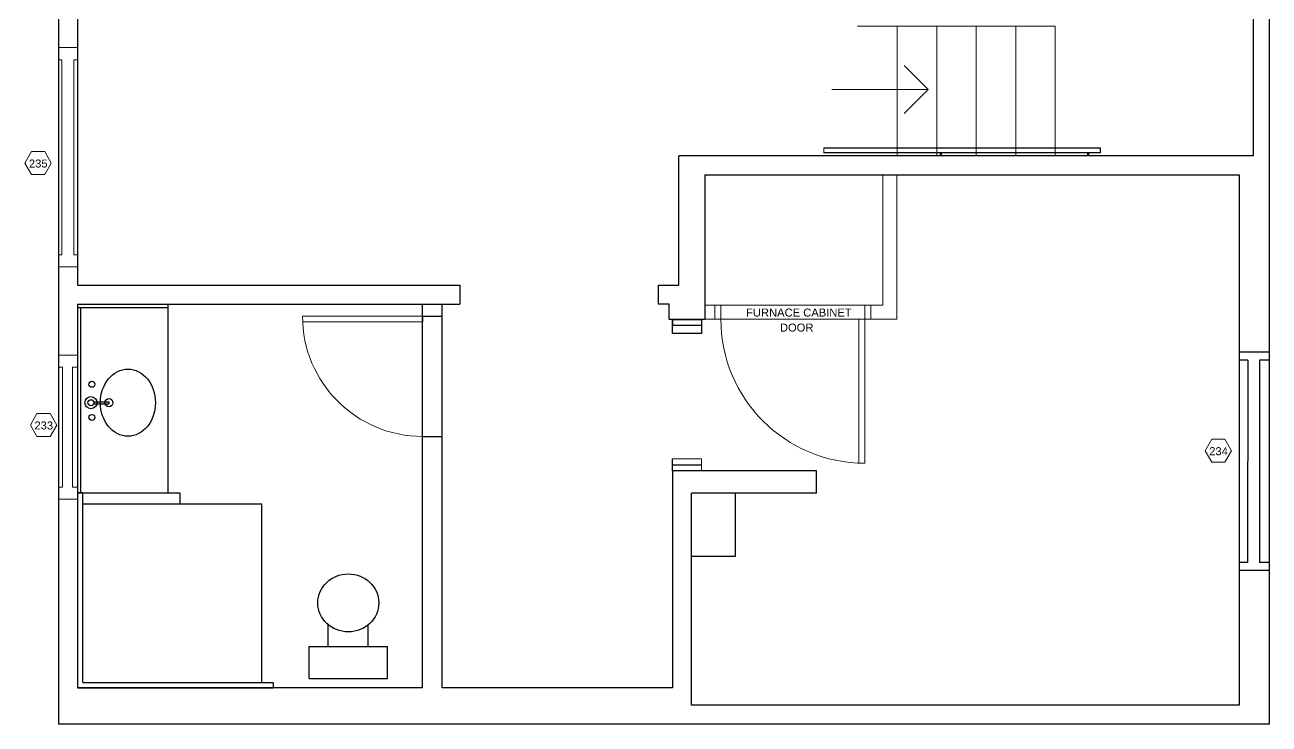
# Model space of a CAD drawing. Header units: inches. Extents: x 43 to 460, y 86 to 566.
# Drawn here: x 42.9 to 353.8, y 86.2 to 260.8 of the extents above; entities that cross this region are included whole.
import ezdxf

# ---------------------------------------------------------------- set-up
doc = ezdxf.new("R2010")
doc.units = ezdxf.units.IN
doc.header["$MEASUREMENT"] = 0
doc.layers.get('0').update_dxf_attribs({"color": 1, "lineweight": 9})
doc.layers.add('A101-Floorplan-1st-floor', color=7, linetype='Continuous', lineweight=9)
doc.styles.get("Standard").update_dxf_attribs({"font": 'Arial.ttf', "height": 2})

# ---------------------------------------------------------------- blocks, each defined once
blk = doc.blocks.new('L1-bathroom-door')
at = {"layer": 'A101-Floorplan-1st-floor'}
for p, q in [((0, 0), (-30, 0)), ((0, -1.375), (-30, -1.375))]:
    blk.add_line(p, q, dxfattribs=at)
at = {"layer": 'A101-Floorplan-1st-floor', "lineweight": 30}
blk.add_line((0, 0), (0, -1.375), dxfattribs=at)
at = {"layer": 'A101-Floorplan-1st-floor'}
blk.add_arc((0, 0), 30, 180, 270, dxfattribs=at)
blk = doc.blocks.new('L1-bathroom-window')
at = {"layer": 'A101-Floorplan-1st-floor'}
for p, q in [((0, 36), (-4.76, 36)), ((-3.69, 33), (-4.76, 33)), ((-3.69, 3), (-3.69, 33)), ((0, 33), (-1.19, 33)), ((-1.19, 3), (-1.19, 33)), ((-4.76, 3), (-3.69, 3)), ((-4.76, 0), (0, 0)), ((-1.19, 3), (0, 3))]:
    blk.add_line(p, q, dxfattribs=at)
at = {"layer": 'A101-Floorplan-1st-floor', "lineweight": 30}
for p, q in [((-4.76, 36), (-4.76, 33)), ((0, 36), (-0.01, 33)), ((-4.76, 3), (-4.76, 0)), ((-0.01, 3), (0, 0))]:
    blk.add_line(p, q, dxfattribs=at)
blk = doc.blocks.new('L1-family-room-window')
at = {"layer": 'A101-Floorplan-1st-floor'}
for p, q in [((0.01, 54.75), (-4.75, 54.75)), ((-3.93, 51.75), (-4.75, 51.75)), ((-3.93, 3), (-3.93, 51.75)), ((0.01, 51.75), (-0.93, 51.75)), ((-0.93, 3), (-0.93, 51.75)), ((-4.75, 3), (-3.93, 3)), ((-4.75, 0), (0.01, 0)), ((-0.93, 3), (0.01, 3))]:
    blk.add_line(p, q, dxfattribs=at)
at = {"layer": 'A101-Floorplan-1st-floor', "lineweight": 30}
for p, q in [((-4.75, 54.75), (-4.75, 51.75)), ((0.01, 54.75), (0.01, 51.75)), ((-4.75, 3), (-4.75, 0)), ((0, 3), (0.01, 0))]:
    blk.add_line(p, q, dxfattribs=at)
blk = doc.blocks.new('L1-toilet')
at = {"lineweight": 30}
for p, q in [((-14.81, 8), (-14.81, 13.4)), ((-4.81, 8), (-4.81, 13.4)), ((-19.63, 0), (-19.63, 8)), ((-19.63, 8), (0, 8)), ((0, 0), (0, 8)), ((-19.63, 0), (0, 0))]:
    blk.add_line(p, q, dxfattribs=at)
blk.add_ellipse((-9.81, 18.88), major_axis=(7.62, 0), ratio=0.95082, dxfattribs=at)
blk = doc.blocks.new('L1-bathroom-sink-faucets-bowl')
at = {"lineweight": 30}
for p, q in [((2.21, 0.25), (5.98, 0.25)), ((5.98, 0.25), (5.98, -0.25)), ((2.21, -0.25), (5.98, -0.25))]:
    blk.add_line(p, q, dxfattribs=at)
for centre, radius in [((1.75, 4.59), 0.75), ((1.5, 0), 1.5), ((1.5, 0), 0.75), ((6, 0), 1), ((1.75, -3.69), 0.75)]:
    blk.add_circle(centre, radius, dxfattribs=at)
blk.add_ellipse((10.75, 0), major_axis=(0, -8.38), ratio=0.820896, dxfattribs=at)
blk = doc.blocks.new('L1-granite-splash-and-counter')
at = {"layer": 'A101-Floorplan-1st-floor', "lineweight": 30}
for p, q in [((0, 0), (22.63, 0)), ((0, 0), (0, -0.88)), ((22.63, 0), (22.63, -47.13)), ((0, -0.88), (22.63, -0.88)), ((0, -0.88), (0, -47.13)), ((0.88, -47.13), (0.88, -0.88)), ((0, -47.13), (0.88, -47.13)), ((0.88, -47.13), (22.63, -47.13))]:
    blk.add_line(p, q, dxfattribs=at)
blk = doc.blocks.new('L1-shower-tiles-and-glass-walls')
at = {"layer": 'A101-Floorplan-1st-floor', "lineweight": 30}
for p, q in [((1.37, 48.75), (0, 48.75)), ((0, 48.75), (0, 48.75)), ((0, 48.75), (0, 0)), ((1.37, 1.37), (1.37, 48.75)), ((1.37, 48.75), (25.62, 48.75)), ((25.62, 48.75), (25.62, 46)), ((1.37, 46), (46.12, 46)), ((46.12, 1.37), (46.12, 46)), ((0, 0), (48.88, 0)), ((1.37, 1.37), (48.88, 1.37)), ((48.88, 1.37), (48.88, 0))]:
    blk.add_line(p, q, dxfattribs=at)
blk = doc.blocks.new('L1-south-stairway-handrail')
at = {"layer": 'A101-Floorplan-1st-floor', "lineweight": -3}
for p, q in [((-57.8, 1.25), (11.23, 1.25)), ((11.23, 0), (-57.8, 0)), ((-28.71, -0.75), (-28.71, 0)), ((-28.46, -0.75), (-28.46, 0)), ((8.09, 0), (8.09, -0.75)), ((8.34, 0), (8.34, -0.75)), ((11.23, 1.25), (11.23, 0))]:
    blk.add_line(p, q, dxfattribs=at)
at = {"layer": 'A101-Floorplan-1st-floor', "lineweight": 5}
blk.add_line((-57.8, 1.25), (-57.8, 0), dxfattribs=at)
blk = doc.blocks.new('L1-arrow')
at = {"lineweight": 5}
for p, q in [((188.32, -365.98), (182.32, -359.98)), ((182.32, -365.98), (164.32, -365.98)), ((182.32, -365.98), (188.32, -365.98)), ((188.32, -365.98), (182.32, -371.98))]:
    blk.add_line(p, q, dxfattribs=at)
blk = doc.blocks.new('L1-south-east-bedroom-window')
at = {"layer": 'A101-Floorplan-1st-floor', "lineweight": -3}
for p, q in [((7.5, 54.5), (0, 54.5)), ((0, 54.5), (0, 52.5)), ((7.5, 54.5), (7.5, 52.5)), ((2.15, 52.5), (0, 52.5)), ((2.15, 52.5), (2.13, 2)), ((5.1, 52.5), (5.12, 2)), ((7.5, 52.5), (5.1, 52.5)), ((2.13, 2), (0, 2)), ((0, 2), (0, 0)), ((7.5, 0), (0, 0)), ((7.5, 2), (5.12, 2)), ((7.5, 2), (7.5, 0))]:
    blk.add_line(p, q, dxfattribs=at)
blk = doc.blocks.new('window-233')
blk.add_lwpolyline([(-1.66, 2.84), (-3.31, -0.01), (-1.66, -2.87), (1.63, -2.87), (3.28, -0.01), (1.63, 2.84)], close=True)
blk.add_text('233', height=2).set_placement((-2.29, -1.12))
blk = doc.blocks.new('window-235')
blk.add_lwpolyline([(-2, 2.97), (-3.65, 0.11), (-2, -2.74), (1.3, -2.74), (2.94, 0.11), (1.3, 2.97)], close=True)
blk.add_text('235', height=2).set_placement((-2.63, -1))
blk = doc.blocks.new('window-234')
blk.add_lwpolyline([(-1.79, 3.01), (-3.44, 0.15), (-1.79, -2.7), (1.51, -2.7), (3.16, 0.15), (1.51, 3.01)], close=True)
blk.add_text('234', height=2).set_placement((-2.41, -0.96))
blk = doc.blocks.new('old-furnace-cabinet-door')
at = {"lineweight": 5}
for p, q in [((-1.5, 35.97), (-1.5, 0)), ((0, 36), (0, 0)), ((0, 0), (-36, 0)), ((-1.5, 0), (0, 0))]:
    blk.add_line(p, q, dxfattribs=at)
blk.add_arc((0, 0), 36, 90, 180, dxfattribs=at)
blk = doc.blocks.new('FURNACE-CABINET')
at = {"lineweight": 5}
for p, q in [((257.32, 223.32), (257.32, 190.82)), ((260.82, 223.32), (260.82, 187.32)), ((212.82, 190.82), (257.32, 190.82)), ((215.32, 190.82), (215.32, 187.32)), ((216.82, 190.82), (216.82, 187.32)), ((252.82, 190.82), (252.82, 187.32)), ((254.32, 190.82), (254.32, 187.32)), ((212.82, 187.32), (218.82, 187.32)), ((260.82, 187.32), (254.82, 187.32))]:
    blk.add_line(p, q, dxfattribs=at)
at = {"lineweight": 5, "xscale": -1, "rotation": 180}
blk.add_blockref('old-furnace-cabinet-door', (252.82, 187.32), dxfattribs=at)
at = {"lineweight": 5}
for s, p in [('FURNACE CABINET', (223.12, 187.95)), ('DOOR', (231.58, 184.2))]:
    blk.add_text(s, height=2, dxfattribs=at).set_placement(p)

msp = doc.modelspace()

# ---------------------------------------------------------------- linework, layer by layer
at = {"layer": 'A101-Floorplan-1st-floor', "lineweight": -3}
for p, q in [((51.29, 527.99), (51.29, 86.18)), ((56.04, 523.24), (56.04, 195.83)), ((353.82, 332.96), (353.82, 86.18)), ((349.82, 298.86), (349.82, 228.07)), ((206.32, 195.83), (206.32, 228.07)), ((349.82, 228.07), (206.32, 228.07)), ((212.82, 223.32), (212.82, 187.23)), ((212.82, 223.32), (346.32, 223.32)), ((346.32, 223.32), (346.32, 90.93)), ((56.04, 195.83), (151.6, 195.83)), ((151.6, 195.83), (151.6, 191.08)), ((201.26, 191.08), (201.26, 195.83)), ((201.26, 195.83), (206.32, 195.83)), ((56.04, 191.08), (56.04, 95.2)), ((56.04, 191.08), (151.6, 191.08)), ((142.29, 95.2), (142.29, 191.08)), ((147.16, 95.2), (147.16, 191.08)), ((147.16, 188.02), (147.16, 191.08)), ((203.94, 191.08), (201.26, 191.08)), ((203.94, 187.23), (203.94, 191.08)), ((142.29, 188.02), (147.16, 188.02)), ((212.82, 187.23), (203.94, 187.23)), ((204.76, 187.23), (204.76, 185.73)), ((204.76, 187.23), (212.01, 187.23)), ((204.76, 183.73), (204.76, 187.23)), ((212.01, 187.23), (212.01, 183.73)), ((212.01, 185.73), (204.76, 185.73)), ((212.01, 183.73), (204.76, 183.73)), ((142.29, 158.02), (147.16, 158.02)), ((204.76, 149.45), (204.76, 152.45)), ((204.76, 150.95), (212.01, 150.95)), ((240.76, 149.45), (204.76, 149.45)), ((204.76, 149.45), (204.76, 95.2)), ((212.01, 149.45), (204.76, 149.45)), ((240.76, 143.86), (240.76, 149.45)), ((240.76, 143.86), (209.51, 143.86)), ((209.51, 90.93), (209.51, 143.86)), ((220.51, 128.08), (220.51, 143.86)), ((209.51, 128.08), (220.51, 128.08)), ((142.29, 95.2), (56.04, 95.2)), ((204.76, 95.2), (147.16, 95.2)), ((346.32, 90.93), (209.51, 90.93)), ((353.82, 86.18), (51.29, 86.18))]:
    msp.add_line(p, q, dxfattribs=at)
at = {"layer": 'A101-Floorplan-1st-floor', "lineweight": 5}
for p, q in [((251, 260.48), (300.38, 260.48)), ((260.88, 260.48), (260.88, 228.07)), ((270.75, 260.48), (270.75, 228.07)), ((280.63, 260.48), (280.63, 228.07)), ((290.5, 260.48), (290.5, 228.07)), ((300.38, 260.48), (300.38, 228.07)), ((142.29, 191.08), (142.29, 167.08)), ((257.32, 190.82), (236.15, 190.82)), ((204.76, 152.45), (212.01, 152.45)), ((212.01, 152.45), (212.01, 149.45))]:
    msp.add_line(p, q, dxfattribs=at)
msp.add_lwpolyline([(260.82, 187.32), (260.82, 223.32), (212.82, 223.32), (212.82, 187.32)], close=True, dxfattribs=at)

# ---------------------------------------------------------------- block references
at = {"lineweight": 5}
msp.add_blockref('L1-south-stairway-handrail', (300.38, 228.82), dxfattribs=at)
at = {"lineweight": -3}
for name, p in [('L1-bathroom-door', (142.29, 188.02)), ('L1-shower-tiles-and-glass-walls', (56.04, 95.2))]:
    msp.add_blockref(name, p, dxfattribs=at)
at = {"layer": 'A101-Floorplan-1st-floor', "lineweight": -3}
for name, p in [('L1-family-room-window', (56.04, 200.36)), ('L1-granite-splash-and-counter', (56.04, 191.08)), ('L1-bathroom-window', (56.04, 142.33)), ('L1-bathroom-sink-faucets-bowl', (57.91, 166.45)), ('L1-toilet', (133.54, 97.57))]:
    msp.add_blockref(name, p, dxfattribs=at)
at = {"layer": 'A101-Floorplan-1st-floor', "lineweight": 5}
for name, p in [('L1-arrow', (80.27, 610.61)), ('window-235', (46.56, 226.17)), ('FURNACE-CABINET', (0, 0)), ('L1-south-east-bedroom-window', (346.32, 124.54)), ('window-233', (47.6, 160.88)), ('window-234', (341.26, 154.29))]:
    msp.add_blockref(name, p, dxfattribs=at)

doc.saveas('drawing.dxf')
